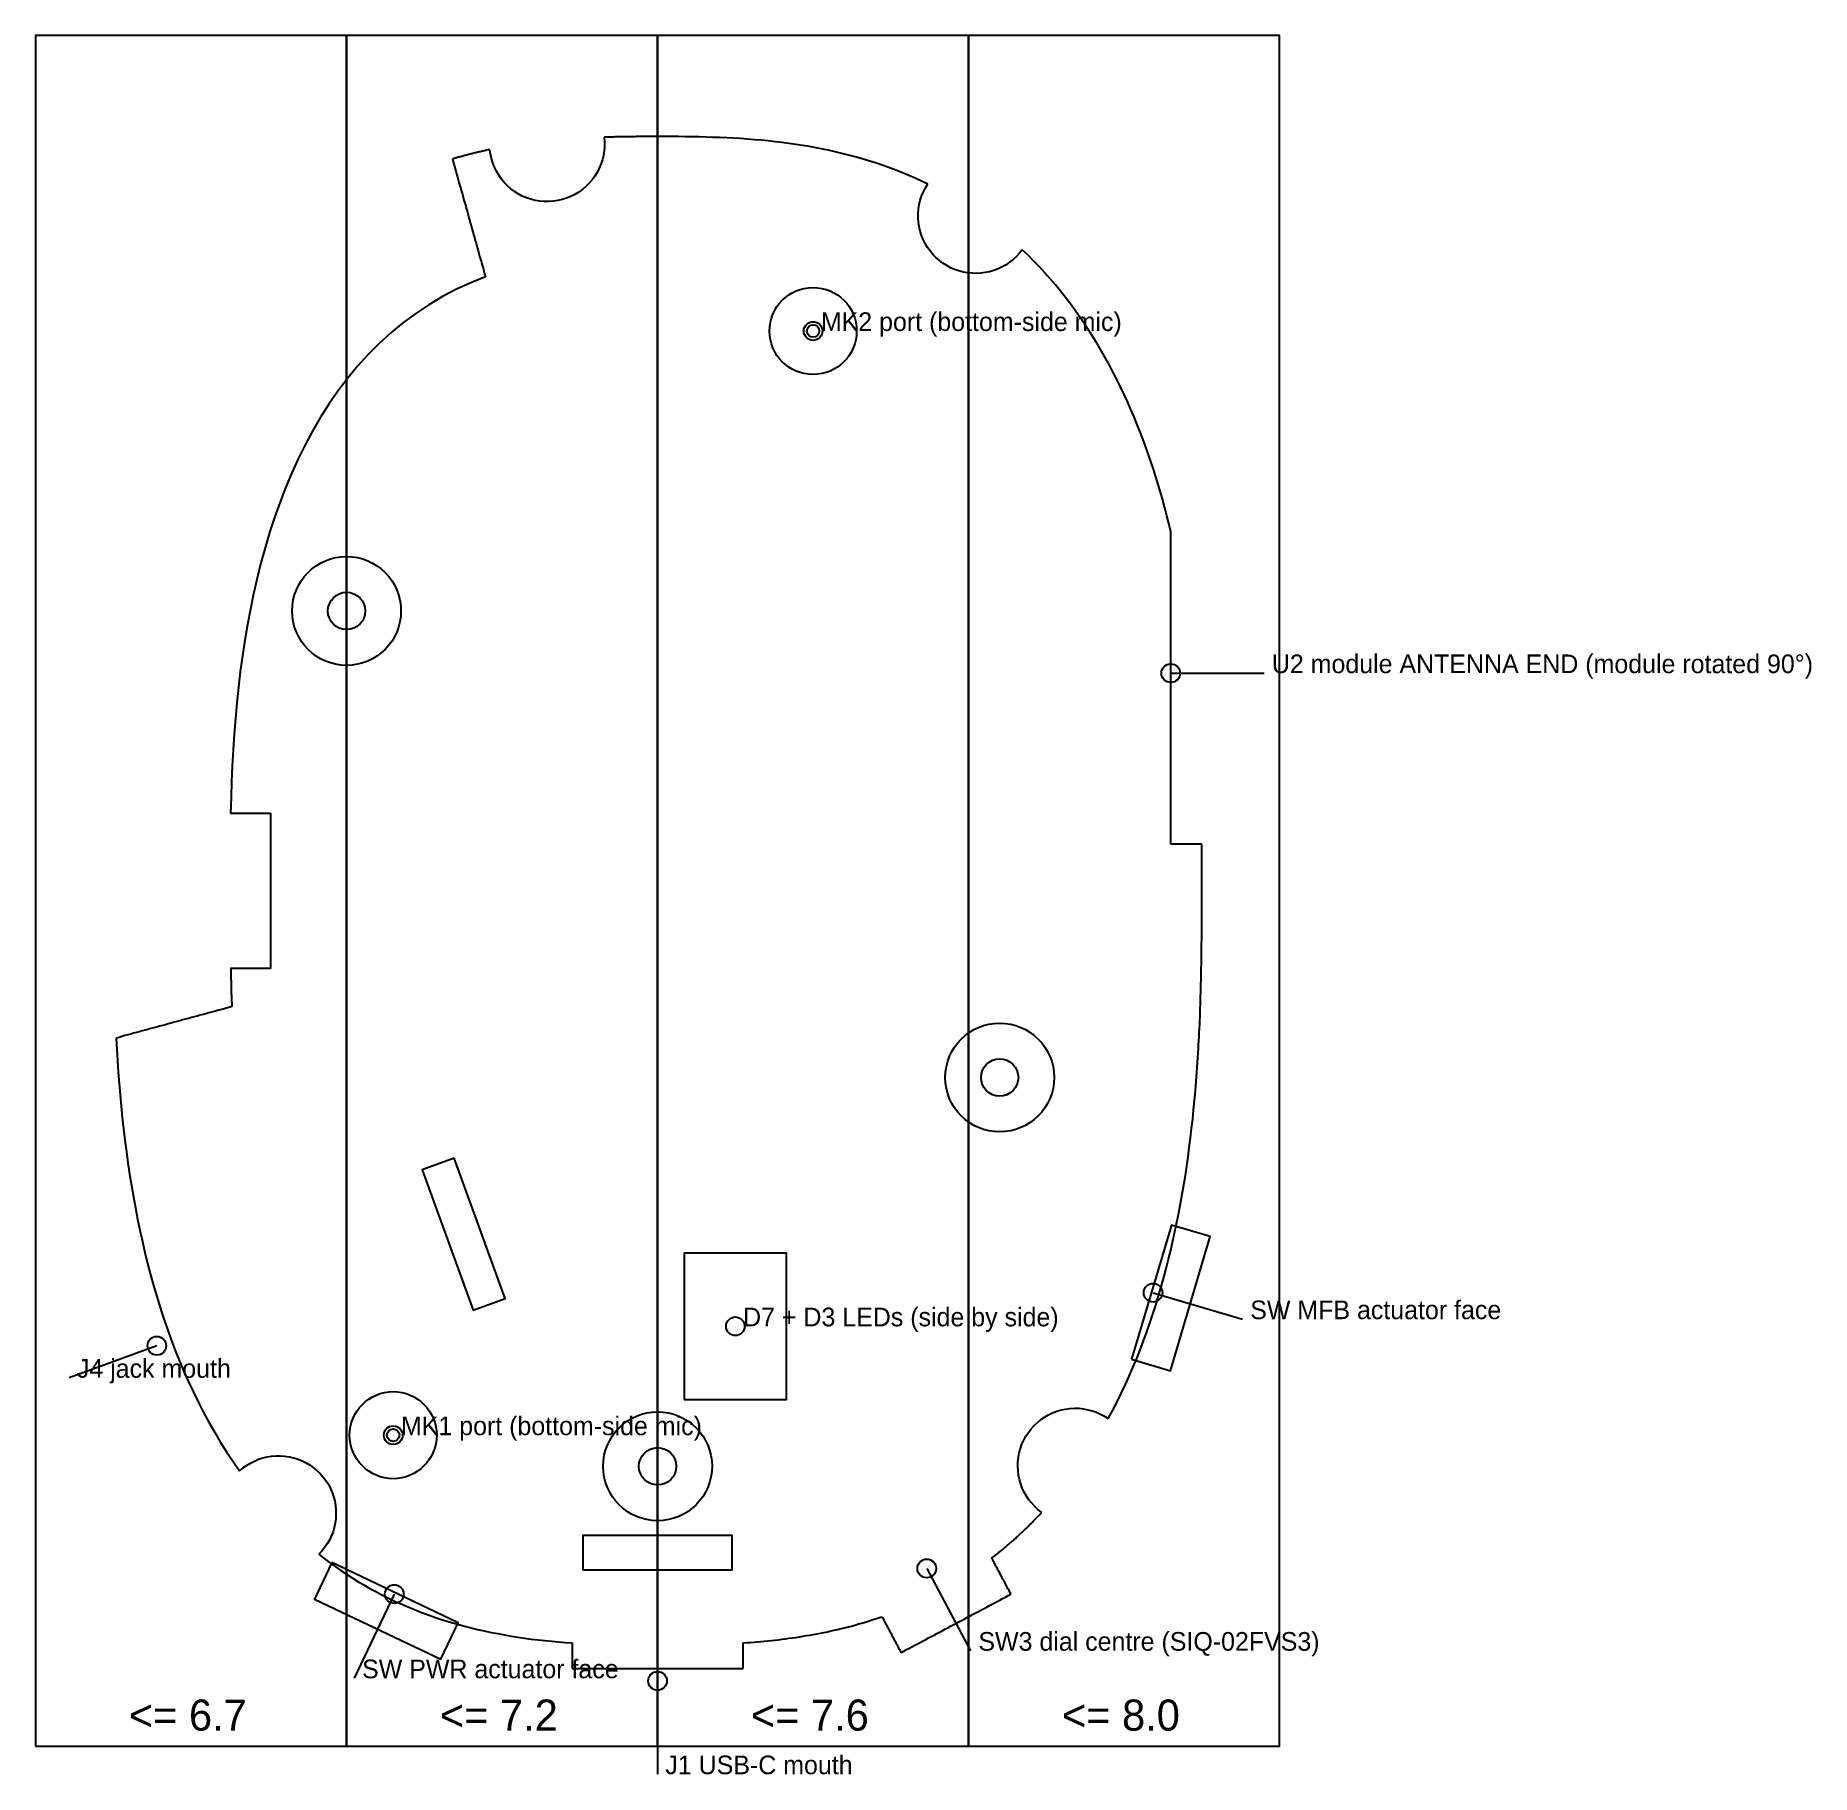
# Model space of a CAD drawing. Header units: metres. Extents: x -40 to 74, y -57 to 55.
import ezdxf

# ---------------------------------------------------------------- set-up
doc = ezdxf.new("R2010")
doc.units = ezdxf.units.M
for name, color, linetype in [('HEIGHT_LIMIT_TOP', 2, 'Continuous'), ('HOLES', 1, 'Continuous'), ('KEEPOUT_BOT', 5, 'Continuous'), ('KEEPOUT_TOP', 6, 'Continuous'), ('OUTLINE', 7, 'Continuous'), ('PORTS_AND_OPENINGS', 3, 'Continuous')]:
    doc.layers.add(name, color=color, linetype=linetype)

msp = doc.modelspace()

# ---------------------------------------------------------------- linework, layer by layer
at = {"layer": 'HEIGHT_LIMIT_TOP'}
for points in [[(-40, -55), (-20, -55), (-20, 55), (-40, 55)], [(-20, -55), (0, -55), (0, 55), (-20, 55)], [(0, -55), (20, -55), (20, 55), (0, 55)], [(20, -55), (40, -55), (40, 55), (20, 55)]]:
    msp.add_lwpolyline(points, close=True, dxfattribs=at)
at = {"layer": 'HOLES'}
for centre, radius in [((10, 36), 0.4), ((-20, 18), 1.2), ((22, -12), 1.2), ((-17, -35), 0.4), ((0, -37), 1.2)]:
    msp.add_circle(centre, radius, dxfattribs=at)
at = {"layer": 'KEEPOUT_BOT'}
for centre in [(-20, 18), (22, -12), (0, -37)]:
    msp.add_circle(centre, 3.5, dxfattribs=at)
at = {"layer": 'KEEPOUT_TOP'}
for points in [[(-13.07, -17.18), (-15.14, -17.94), (-11.86, -26.96), (-9.79, -26.21)], [(30.48, -30.12), (32.98, -30.86), (35.54, -22.23), (33.05, -21.49)], [(1.7, -32.7), (8.3, -32.7), (8.3, -23.3), (1.7, -23.3)], [(-4.8, -43.65), (4.8, -43.65), (4.8, -41.45), (-4.8, -41.45)], [(-20.95, -43.19), (-22.07, -45.54), (-13.94, -49.41), (-12.82, -47.06)]]:
    msp.add_lwpolyline(points, close=True, dxfattribs=at)
for centre, radius in [((10, 36), 2.8), ((-20, 18), 3.5), ((22, -12), 3.5), ((-17, -35), 2.8), ((0, -37), 3.5)]:
    msp.add_circle(centre, radius, dxfattribs=at)
at = {"layer": 'OUTLINE'}
for points in [[(-3.43, 48.46), (-3.41, 48.17), (-3.41, 47.87), (-3.43, 47.58), (-3.48, 47.29), (-3.54, 47.01), (-3.64, 46.73), (-3.75, 46.46), (-3.88, 46.2), (-4.04, 45.95), (-4.21, 45.72), (-4.4, 45.5), (-4.61, 45.29), (-4.83, 45.1), (-5.07, 44.93), (-5.32, 44.78), (-5.58, 44.65), (-5.85, 44.54), (-6.13, 44.45), (-6.42, 44.39), (-6.7, 44.34), (-7, 44.32), (-7.29, 44.33), (-7.58, 44.35), (-7.87, 44.4), (-8.15, 44.47), (-8.43, 44.57), (-8.7, 44.68), (-8.96, 44.82), (-9.2, 44.98), (-9.44, 45.15), (-9.66, 45.34), (-9.86, 45.55), (-10.05, 45.78), (-10.21, 46.02), (-10.36, 46.27), (-10.49, 46.53), (-10.6, 46.81), (-10.68, 47.09), (-10.75, 47.37), (-10.79, 47.66)], [(0, 48.5), (-0.09, 48.5), (-0.17, 48.5), (-0.26, 48.5), (-0.34, 48.5), (-0.43, 48.5), (-0.51, 48.5), (-0.6, 48.5), (-0.69, 48.5), (-0.77, 48.5), (-0.86, 48.5), (-0.94, 48.5), (-1.03, 48.5), (-1.11, 48.5), (-1.2, 48.5), (-1.29, 48.5), (-1.37, 48.5), (-1.46, 48.49), (-1.54, 48.49), (-1.63, 48.49), (-1.71, 48.49), (-1.8, 48.49), (-1.89, 48.49), (-1.97, 48.49), (-2.06, 48.49), (-2.14, 48.49), (-2.23, 48.49), (-2.31, 48.48), (-2.4, 48.48), (-2.49, 48.48), (-2.57, 48.48), (-2.66, 48.48), (-2.74, 48.48), (-2.83, 48.47), (-2.91, 48.47), (-3, 48.47), (-3.09, 48.47), (-3.17, 48.47), (-3.26, 48.46), (-3.34, 48.46), (-3.43, 48.46)], [(17.37, 45.45), (16.97, 45.64), (16.56, 45.82), (16.16, 46), (15.74, 46.17), (15.33, 46.34), (14.91, 46.49), (14.5, 46.64), (14.07, 46.79), (13.65, 46.92), (13.22, 47.05), (12.8, 47.18), (12.37, 47.29), (11.94, 47.4), (11.5, 47.51), (11.07, 47.6), (10.63, 47.69), (10.2, 47.78), (9.76, 47.86), (9.32, 47.93), (8.88, 48), (8.44, 48.06), (8, 48.12), (7.56, 48.17), (7.11, 48.22), (6.67, 48.27), (6.23, 48.3), (5.78, 48.34), (5.34, 48.37), (4.89, 48.4), (4.45, 48.42), (4.01, 48.44), (3.56, 48.45), (3.12, 48.47), (2.67, 48.48), (2.23, 48.49), (1.78, 48.49), (1.34, 48.5), (0.89, 48.5), (0.45, 48.5), (0, 48.5)], [(-10.79, 47.66), (-10.85, 47.65), (-10.91, 47.64), (-10.97, 47.62), (-11.03, 47.61), (-11.09, 47.6), (-11.15, 47.58), (-11.21, 47.57), (-11.27, 47.56), (-11.33, 47.54), (-11.39, 47.53), (-11.45, 47.52), (-11.51, 47.5), (-11.57, 47.49), (-11.63, 47.47), (-11.69, 47.46), (-11.75, 47.45), (-11.81, 47.43), (-11.87, 47.42), (-11.93, 47.4), (-11.99, 47.39), (-12.05, 47.37), (-12.11, 47.36), (-12.17, 47.34), (-12.23, 47.33), (-12.29, 47.31), (-12.35, 47.29), (-12.41, 47.28), (-12.47, 47.26), (-12.53, 47.25), (-12.59, 47.23), (-12.65, 47.21), (-12.71, 47.2), (-12.77, 47.18), (-12.83, 47.17), (-12.89, 47.15), (-12.95, 47.13), (-13.01, 47.11), (-13.07, 47.1), (-13.13, 47.08), (-13.19, 47.06)], [(-13.19, 47.06), (-13.14, 46.87), (-13.08, 46.68), (-13.03, 46.49), (-12.98, 46.3), (-12.93, 46.11), (-12.87, 45.92), (-12.82, 45.73), (-12.77, 45.55), (-12.71, 45.36), (-12.66, 45.17), (-12.61, 44.98), (-12.55, 44.79), (-12.5, 44.6), (-12.45, 44.41), (-12.39, 44.22), (-12.34, 44.03), (-12.29, 43.84), (-12.23, 43.65), (-12.18, 43.46), (-12.13, 43.27), (-12.07, 43.08), (-12.02, 42.89), (-11.97, 42.7), (-11.92, 42.51), (-11.86, 42.32), (-11.81, 42.13), (-11.76, 41.94), (-11.7, 41.75), (-11.65, 41.56), (-11.6, 41.37), (-11.54, 41.18), (-11.49, 40.99), (-11.44, 40.8), (-11.38, 40.61), (-11.33, 40.42), (-11.28, 40.24), (-11.22, 40.05), (-11.17, 39.86), (-11.12, 39.67), (-11.06, 39.48)], [(23.45, 41.23), (23.27, 41), (23.08, 40.79), (22.87, 40.6), (22.64, 40.42), (22.41, 40.26), (22.16, 40.12), (21.9, 40), (21.63, 39.89), (21.35, 39.81), (21.07, 39.76), (20.79, 39.72), (20.5, 39.7), (20.22, 39.71), (19.93, 39.74), (19.65, 39.79), (19.37, 39.86), (19.1, 39.96), (18.84, 40.07), (18.59, 40.21), (18.35, 40.36), (18.12, 40.54), (17.9, 40.72), (17.7, 40.93), (17.52, 41.15), (17.35, 41.38), (17.21, 41.63), (17.08, 41.89), (16.97, 42.15), (16.89, 42.43), (16.82, 42.71), (16.78, 42.99), (16.76, 43.27), (16.76, 43.56), (16.78, 43.85), (16.83, 44.13), (16.89, 44.41), (16.98, 44.68), (17.09, 44.95), (17.22, 45.2), (17.37, 45.45)], [(33, 23.11), (32.88, 23.62), (32.75, 24.12), (32.62, 24.62), (32.48, 25.13), (32.34, 25.63), (32.19, 26.12), (32.04, 26.62), (31.88, 27.11), (31.72, 27.61), (31.55, 28.1), (31.38, 28.59), (31.2, 29.07), (31.01, 29.56), (30.82, 30.04), (30.62, 30.52), (30.42, 31), (30.21, 31.47), (29.99, 31.95), (29.77, 32.41), (29.54, 32.88), (29.3, 33.34), (29.06, 33.8), (28.81, 34.26), (28.55, 34.71), (28.29, 35.15), (28.01, 35.6), (27.74, 36.04), (27.45, 36.47), (27.16, 36.9), (26.86, 37.32), (26.55, 37.74), (26.23, 38.15), (25.91, 38.56), (25.58, 38.96), (25.25, 39.36), (24.9, 39.75), (24.55, 40.13), (24.19, 40.5), (23.82, 40.87), (23.45, 41.23)], [(-11.06, 39.48), (-12.01, 39.1), (-12.93, 38.68), (-13.83, 38.21), (-14.7, 37.69), (-15.55, 37.13), (-16.37, 36.53), (-17.15, 35.88), (-17.9, 35.2), (-18.61, 34.48), (-19.3, 33.73), (-19.94, 32.95), (-20.56, 32.14), (-21.13, 31.3), (-21.68, 30.45), (-22.19, 29.57), (-22.67, 28.68), (-23.12, 27.77), (-23.54, 26.84), (-23.93, 25.91), (-24.3, 24.96), (-24.64, 24), (-24.95, 23.04), (-25.24, 22.06), (-25.51, 21.09), (-25.75, 20.1), (-25.98, 19.11), (-26.18, 18.12), (-26.37, 17.12), (-26.54, 16.12), (-26.69, 15.12), (-26.83, 14.11), (-26.95, 13.1), (-27.05, 12.09), (-27.14, 11.08), (-27.22, 10.07), (-27.29, 9.06), (-27.35, 8.04), (-27.39, 7.03), (-27.43, 6.01), (-27.46, 5)], [(33, 3), (33, 3.5), (33, 4.01), (33, 4.51), (33, 5.01), (33, 5.51), (33, 6.02), (33, 6.52), (33, 7.02), (33, 7.53), (33, 8.03), (33, 8.53), (33, 9.03), (33, 9.54), (33, 10.04), (33, 10.54), (33, 11.05), (33, 11.55), (33, 12.05), (33, 12.55), (33, 13.06), (33, 13.56), (33, 14.06), (33, 14.57), (33, 15.07), (33, 15.57), (33, 16.07), (33, 16.58), (33, 17.08), (33, 17.58), (33, 18.09), (33, 18.59), (33, 19.09), (33, 19.59), (33, 20.1), (33, 20.6), (33, 21.1), (33, 21.61), (33, 22.11), (33, 22.61), (33, 23.11)], [(-27.46, 5), (-27.39, 5), (-27.33, 5), (-27.26, 5), (-27.2, 5), (-27.14, 5), (-27.07, 5), (-27.01, 5), (-26.94, 5), (-26.88, 5), (-26.82, 5), (-26.75, 5), (-26.69, 5), (-26.62, 5), (-26.56, 5), (-26.5, 5), (-26.43, 5), (-26.37, 5), (-26.31, 5), (-26.24, 5), (-26.18, 5), (-26.11, 5), (-26.05, 5), (-25.99, 5), (-25.92, 5), (-25.86, 5), (-25.79, 5), (-25.73, 5), (-25.67, 5), (-25.6, 5), (-25.54, 5), (-25.47, 5), (-25.41, 5), (-25.35, 5), (-25.28, 5), (-25.22, 5), (-25.16, 5), (-25.09, 5), (-25.03, 5), (-24.96, 5), (-24.9, 5)], [(-24.9, 5), (-24.9, 4.75), (-24.9, 4.5), (-24.9, 4.25), (-24.9, 4), (-24.9, 3.75), (-24.9, 3.5), (-24.9, 3.25), (-24.9, 3), (-24.9, 2.75), (-24.9, 2.5), (-24.9, 2.25), (-24.9, 2), (-24.9, 1.75), (-24.9, 1.5), (-24.9, 1.25), (-24.9, 1), (-24.9, 0.75), (-24.9, 0.5), (-24.9, 0.25), (-24.9, 0), (-24.9, -0.25), (-24.9, -0.5), (-24.9, -0.75), (-24.9, -1), (-24.9, -1.25), (-24.9, -1.5), (-24.9, -1.75), (-24.9, -2), (-24.9, -2.25), (-24.9, -2.5), (-24.9, -2.75), (-24.9, -3), (-24.9, -3.25), (-24.9, -3.5), (-24.9, -3.75), (-24.9, -4), (-24.9, -4.25), (-24.9, -4.5), (-24.9, -4.75), (-24.9, -5)], [(34.99, 3), (34.94, 3), (34.89, 3), (34.84, 3), (34.79, 3), (34.74, 3), (34.69, 3), (34.64, 3), (34.59, 3), (34.54, 3), (34.49, 3), (34.44, 3), (34.39, 3), (34.34, 3), (34.29, 3), (34.24, 3), (34.2, 3), (34.15, 3), (34.1, 3), (34.05, 3), (34, 3), (33.95, 3), (33.9, 3), (33.85, 3), (33.8, 3), (33.75, 3), (33.7, 3), (33.65, 3), (33.6, 3), (33.55, 3), (33.5, 3), (33.45, 3), (33.4, 3), (33.35, 3), (33.3, 3), (33.25, 3), (33.2, 3), (33.15, 3), (33.1, 3), (33.05, 3), (33, 3)], [(35, 0), (35, 0.08), (35, 0.15), (35, 0.23), (35, 0.3), (35, 0.38), (35, 0.45), (35, 0.53), (35, 0.6), (35, 0.68), (35, 0.75), (35, 0.83), (35, 0.9), (35, 0.98), (35, 1.05), (35, 1.13), (35, 1.2), (35, 1.28), (35, 1.35), (35, 1.43), (35, 1.5), (35, 1.58), (35, 1.65), (35, 1.73), (35, 1.8), (35, 1.88), (35, 1.95), (35, 2.03), (35, 2.1), (35, 2.18), (35, 2.25), (35, 2.33), (35, 2.4), (35, 2.48), (35, 2.55), (34.99, 2.63), (34.99, 2.7), (34.99, 2.78), (34.99, 2.85), (34.99, 2.93), (34.99, 3)], [(34.76, -10.42), (34.78, -10.16), (34.79, -9.9), (34.8, -9.64), (34.82, -9.38), (34.83, -9.12), (34.84, -8.86), (34.86, -8.6), (34.87, -8.34), (34.88, -8.08), (34.89, -7.82), (34.9, -7.56), (34.91, -7.3), (34.91, -7.04), (34.92, -6.78), (34.93, -6.52), (34.94, -6.26), (34.94, -5.99), (34.95, -5.73), (34.95, -5.47), (34.96, -5.21), (34.96, -4.95), (34.97, -4.69), (34.97, -4.43), (34.98, -4.17), (34.98, -3.91), (34.98, -3.65), (34.98, -3.39), (34.99, -3.13), (34.99, -2.86), (34.99, -2.6), (34.99, -2.34), (34.99, -2.08), (34.99, -1.82), (35, -1.56), (35, -1.3), (35, -1.04), (35, -0.78), (35, -0.52), (35, -0.26), (35, 0)], [(-27.46, -5), (-27.45, -5.06), (-27.45, -5.12), (-27.45, -5.18), (-27.45, -5.24), (-27.45, -5.31), (-27.45, -5.37), (-27.44, -5.43), (-27.44, -5.49), (-27.44, -5.55), (-27.44, -5.61), (-27.44, -5.67), (-27.44, -5.73), (-27.43, -5.79), (-27.43, -5.86), (-27.43, -5.92), (-27.43, -5.98), (-27.43, -6.04), (-27.43, -6.1), (-27.42, -6.16), (-27.42, -6.22), (-27.42, -6.28), (-27.42, -6.34), (-27.42, -6.41), (-27.41, -6.47), (-27.41, -6.53), (-27.41, -6.59), (-27.41, -6.65), (-27.4, -6.71), (-27.4, -6.77), (-27.4, -6.83), (-27.4, -6.89), (-27.39, -6.95), (-27.39, -7.02), (-27.39, -7.08), (-27.39, -7.14), (-27.38, -7.2), (-27.38, -7.26), (-27.38, -7.32), (-27.38, -7.38), (-27.37, -7.44)], [(-24.9, -5), (-24.96, -5), (-25.03, -5), (-25.09, -5), (-25.16, -5), (-25.22, -5), (-25.28, -5), (-25.35, -5), (-25.41, -5), (-25.47, -5), (-25.54, -5), (-25.6, -5), (-25.67, -5), (-25.73, -5), (-25.79, -5), (-25.86, -5), (-25.92, -5), (-25.99, -5), (-26.05, -5), (-26.11, -5), (-26.18, -5), (-26.24, -5), (-26.31, -5), (-26.37, -5), (-26.43, -5), (-26.5, -5), (-26.56, -5), (-26.62, -5), (-26.69, -5), (-26.75, -5), (-26.82, -5), (-26.88, -5), (-26.94, -5), (-27.01, -5), (-27.07, -5), (-27.14, -5), (-27.2, -5), (-27.26, -5), (-27.33, -5), (-27.39, -5), (-27.46, -5)], [(-27.37, -7.44), (-27.56, -7.49), (-27.75, -7.54), (-27.93, -7.6), (-28.12, -7.65), (-28.3, -7.7), (-28.49, -7.75), (-28.68, -7.8), (-28.86, -7.85), (-29.05, -7.9), (-29.23, -7.95), (-29.42, -8), (-29.61, -8.05), (-29.79, -8.1), (-29.98, -8.15), (-30.16, -8.2), (-30.35, -8.25), (-30.54, -8.3), (-30.72, -8.35), (-30.91, -8.4), (-31.09, -8.45), (-31.28, -8.51), (-31.47, -8.56), (-31.65, -8.61), (-31.84, -8.66), (-32.02, -8.71), (-32.21, -8.76), (-32.4, -8.81), (-32.58, -8.86), (-32.77, -8.91), (-32.95, -8.96), (-33.14, -9.01), (-33.33, -9.06), (-33.51, -9.11), (-33.7, -9.16), (-33.88, -9.21), (-34.07, -9.26), (-34.26, -9.31), (-34.44, -9.37), (-34.63, -9.42), (-34.81, -9.47)], [(-34.81, -9.47), (-34.77, -10.2), (-34.73, -10.93), (-34.68, -11.66), (-34.62, -12.39), (-34.56, -13.12), (-34.49, -13.85), (-34.42, -14.58), (-34.34, -15.31), (-34.25, -16.04), (-34.16, -16.77), (-34.06, -17.49), (-33.95, -18.22), (-33.83, -18.94), (-33.71, -19.67), (-33.58, -20.39), (-33.44, -21.11), (-33.29, -21.82), (-33.13, -22.54), (-32.97, -23.26), (-32.79, -23.97), (-32.61, -24.68), (-32.41, -25.38), (-32.2, -26.09), (-31.99, -26.79), (-31.76, -27.48), (-31.52, -28.18), (-31.27, -28.87), (-31.01, -29.55), (-30.74, -30.23), (-30.46, -30.91), (-30.16, -31.58), (-29.85, -32.24), (-29.52, -32.9), (-29.19, -33.55), (-28.84, -34.2), (-28.47, -34.83), (-28.1, -35.46), (-27.71, -36.08), (-27.3, -36.69), (-26.88, -37.29)], [(28.98, -33.93), (29.27, -33.4), (29.55, -32.85), (29.82, -32.31), (30.08, -31.75), (30.33, -31.2), (30.57, -30.64), (30.81, -30.07), (31.03, -29.51), (31.25, -28.94), (31.46, -28.36), (31.66, -27.79), (31.85, -27.21), (32.04, -26.63), (32.22, -26.05), (32.39, -25.46), (32.55, -24.87), (32.71, -24.28), (32.86, -23.69), (33, -23.1), (33.14, -22.5), (33.27, -21.91), (33.4, -21.31), (33.52, -20.71), (33.63, -20.11), (33.74, -19.51), (33.84, -18.91), (33.94, -18.31), (34.03, -17.71), (34.11, -17.1), (34.19, -16.5), (34.27, -15.89), (34.34, -15.29), (34.41, -14.68), (34.47, -14.07), (34.53, -13.47), (34.58, -12.86), (34.63, -12.25), (34.68, -11.64), (34.72, -11.03), (34.76, -10.42)], [(24.7, -39.97), (24.47, -39.79), (24.26, -39.59), (24.06, -39.38), (23.88, -39.16), (23.72, -38.92), (23.58, -38.66), (23.45, -38.4), (23.35, -38.13), (23.27, -37.85), (23.21, -37.57), (23.18, -37.28), (23.17, -36.99), (23.17, -36.71), (23.21, -36.42), (23.26, -36.13), (23.34, -35.86), (23.43, -35.58), (23.55, -35.32), (23.69, -35.07), (23.85, -34.82), (24.03, -34.6), (24.22, -34.38), (24.43, -34.18), (24.65, -34), (24.89, -33.84), (25.14, -33.69), (25.4, -33.57), (25.67, -33.46), (25.95, -33.38), (26.23, -33.32), (26.52, -33.28), (26.81, -33.27), (27.1, -33.27), (27.38, -33.3), (27.67, -33.36), (27.95, -33.43), (28.22, -33.53), (28.49, -33.64), (28.74, -33.78), (28.98, -33.93)], [(-26.88, -37.29), (-26.66, -37.11), (-26.43, -36.94), (-26.18, -36.79), (-25.92, -36.66), (-25.66, -36.55), (-25.38, -36.46), (-25.11, -36.39), (-24.82, -36.35), (-24.53, -36.32), (-24.25, -36.32), (-23.96, -36.34), (-23.68, -36.39), (-23.4, -36.45), (-23.12, -36.54), (-22.86, -36.65), (-22.6, -36.77), (-22.35, -36.92), (-22.12, -37.09), (-21.9, -37.27), (-21.69, -37.47), (-21.5, -37.69), (-21.33, -37.92), (-21.17, -38.16), (-21.04, -38.42), (-20.93, -38.68), (-20.83, -38.95), (-20.76, -39.23), (-20.71, -39.52), (-20.68, -39.8), (-20.68, -40.09), (-20.69, -40.38), (-20.73, -40.66), (-20.79, -40.94), (-20.87, -41.22), (-20.98, -41.49), (-21.1, -41.75), (-21.25, -41.99), (-21.41, -42.23), (-21.59, -42.45), (-21.79, -42.66)], [(22.26, -42.28), (22.33, -42.22), (22.39, -42.17), (22.46, -42.12), (22.52, -42.06), (22.58, -42.01), (22.65, -41.95), (22.71, -41.9), (22.77, -41.84), (22.84, -41.79), (22.9, -41.73), (22.96, -41.67), (23.03, -41.62), (23.09, -41.56), (23.15, -41.51), (23.21, -41.45), (23.27, -41.39), (23.34, -41.33), (23.4, -41.28), (23.46, -41.22), (23.52, -41.16), (23.58, -41.1), (23.64, -41.05), (23.7, -40.99), (23.76, -40.93), (23.82, -40.87), (23.88, -40.81), (23.94, -40.75), (24, -40.69), (24.06, -40.63), (24.12, -40.57), (24.18, -40.51), (24.24, -40.45), (24.29, -40.39), (24.35, -40.33), (24.41, -40.27), (24.47, -40.21), (24.53, -40.15), (24.58, -40.09), (24.64, -40.03), (24.7, -39.97)], [(-21.79, -42.66), (-21.44, -42.93), (-21.09, -43.19), (-20.73, -43.45), (-20.37, -43.7), (-20.01, -43.94), (-19.64, -44.18), (-19.27, -44.41), (-18.89, -44.63), (-18.51, -44.85), (-18.12, -45.06), (-17.74, -45.26), (-17.34, -45.46), (-16.95, -45.65), (-16.55, -45.83), (-16.15, -46), (-15.74, -46.17), (-15.34, -46.33), (-14.93, -46.49), (-14.51, -46.64), (-14.1, -46.78), (-13.68, -46.91), (-13.26, -47.04), (-12.84, -47.16), (-12.42, -47.28), (-11.99, -47.39), (-11.57, -47.49), (-11.14, -47.59), (-10.71, -47.68), (-10.28, -47.76), (-9.85, -47.84), (-9.42, -47.92), (-8.99, -47.98), (-8.55, -48.05), (-8.12, -48.11), (-7.68, -48.16), (-7.25, -48.21), (-6.81, -48.25), (-6.37, -48.29), (-5.94, -48.33), (-5.5, -48.36)], [(21.48, -42.9), (21.5, -42.88), (21.52, -42.87), (21.54, -42.85), (21.56, -42.84), (21.58, -42.82), (21.6, -42.81), (21.62, -42.79), (21.64, -42.78), (21.66, -42.76), (21.68, -42.75), (21.7, -42.73), (21.72, -42.72), (21.74, -42.7), (21.76, -42.69), (21.78, -42.67), (21.8, -42.65), (21.82, -42.64), (21.84, -42.62), (21.86, -42.61), (21.88, -42.59), (21.9, -42.58), (21.92, -42.56), (21.94, -42.55), (21.96, -42.53), (21.97, -42.51), (21.99, -42.5), (22.01, -42.48), (22.03, -42.47), (22.05, -42.45), (22.07, -42.44), (22.09, -42.42), (22.11, -42.4), (22.13, -42.39), (22.15, -42.37), (22.17, -42.36), (22.19, -42.34), (22.21, -42.33), (22.23, -42.31), (22.24, -42.29), (22.26, -42.28)], [(22.72, -45.22), (22.69, -45.16), (22.66, -45.1), (22.63, -45.05), (22.6, -44.99), (22.57, -44.93), (22.53, -44.87), (22.5, -44.81), (22.47, -44.76), (22.44, -44.7), (22.41, -44.64), (22.38, -44.58), (22.35, -44.52), (22.32, -44.47), (22.29, -44.41), (22.26, -44.35), (22.23, -44.29), (22.19, -44.23), (22.16, -44.18), (22.13, -44.12), (22.1, -44.06), (22.07, -44), (22.04, -43.94), (22.01, -43.89), (21.98, -43.83), (21.95, -43.77), (21.92, -43.71), (21.89, -43.65), (21.86, -43.6), (21.82, -43.54), (21.79, -43.48), (21.76, -43.42), (21.73, -43.36), (21.7, -43.31), (21.67, -43.25), (21.64, -43.19), (21.61, -43.13), (21.58, -43.07), (21.55, -43.02), (21.52, -42.96), (21.48, -42.9)], [(15.66, -48.98), (15.83, -48.88), (16.01, -48.79), (16.19, -48.7), (16.36, -48.6), (16.54, -48.51), (16.72, -48.41), (16.89, -48.32), (17.07, -48.23), (17.25, -48.13), (17.42, -48.04), (17.6, -47.94), (17.78, -47.85), (17.95, -47.76), (18.13, -47.66), (18.31, -47.57), (18.48, -47.47), (18.66, -47.38), (18.84, -47.29), (19.01, -47.19), (19.19, -47.1), (19.37, -47), (19.54, -46.91), (19.72, -46.82), (19.89, -46.72), (20.07, -46.63), (20.25, -46.54), (20.42, -46.44), (20.6, -46.35), (20.78, -46.25), (20.95, -46.16), (21.13, -46.07), (21.31, -45.97), (21.48, -45.88), (21.66, -45.78), (21.84, -45.69), (22.01, -45.6), (22.19, -45.5), (22.37, -45.41), (22.54, -45.31), (22.72, -45.22)], [(5.5, -48.36), (5.73, -48.34), (5.95, -48.33), (6.18, -48.31), (6.41, -48.29), (6.64, -48.27), (6.86, -48.25), (7.09, -48.22), (7.32, -48.2), (7.54, -48.18), (7.77, -48.15), (7.99, -48.12), (8.22, -48.09), (8.45, -48.06), (8.67, -48.03), (8.9, -48), (9.12, -47.96), (9.35, -47.93), (9.57, -47.89), (9.8, -47.85), (10.02, -47.81), (10.25, -47.77), (10.47, -47.73), (10.69, -47.68), (10.92, -47.64), (11.14, -47.59), (11.36, -47.54), (11.58, -47.49), (11.8, -47.43), (12.03, -47.38), (12.25, -47.32), (12.47, -47.27), (12.69, -47.21), (12.91, -47.14), (13.13, -47.08), (13.34, -47.02), (13.56, -46.95), (13.78, -46.88), (14, -46.81), (14.21, -46.74), (14.43, -46.67)], [(14.43, -46.67), (14.46, -46.72), (14.49, -46.78), (14.52, -46.84), (14.55, -46.9), (14.58, -46.96), (14.61, -47.01), (14.64, -47.07), (14.67, -47.13), (14.7, -47.19), (14.74, -47.24), (14.77, -47.3), (14.8, -47.36), (14.83, -47.42), (14.86, -47.48), (14.89, -47.53), (14.92, -47.59), (14.95, -47.65), (14.98, -47.71), (15.01, -47.76), (15.04, -47.82), (15.07, -47.88), (15.1, -47.94), (15.13, -48), (15.17, -48.05), (15.2, -48.11), (15.23, -48.17), (15.26, -48.23), (15.29, -48.28), (15.32, -48.34), (15.35, -48.4), (15.38, -48.46), (15.41, -48.52), (15.44, -48.57), (15.47, -48.63), (15.5, -48.69), (15.53, -48.75), (15.57, -48.8), (15.6, -48.86), (15.63, -48.92), (15.66, -48.98)], [(-5.5, -48.36), (-5.5, -48.4), (-5.5, -48.44), (-5.5, -48.48), (-5.5, -48.52), (-5.5, -48.56), (-5.5, -48.6), (-5.5, -48.65), (-5.5, -48.69), (-5.5, -48.73), (-5.5, -48.77), (-5.5, -48.81), (-5.5, -48.85), (-5.5, -48.89), (-5.5, -48.93), (-5.5, -48.97), (-5.5, -49.02), (-5.5, -49.06), (-5.5, -49.1), (-5.5, -49.14), (-5.5, -49.18), (-5.5, -49.22), (-5.5, -49.26), (-5.5, -49.3), (-5.5, -49.34), (-5.5, -49.38), (-5.5, -49.43), (-5.5, -49.47), (-5.5, -49.51), (-5.5, -49.55), (-5.5, -49.59), (-5.5, -49.63), (-5.5, -49.67), (-5.5, -49.71), (-5.5, -49.75), (-5.5, -49.79), (-5.5, -49.84), (-5.5, -49.88), (-5.5, -49.92), (-5.5, -49.96), (-5.5, -50)], [(5.5, -50), (5.5, -49.96), (5.5, -49.92), (5.5, -49.88), (5.5, -49.84), (5.5, -49.79), (5.5, -49.75), (5.5, -49.71), (5.5, -49.67), (5.5, -49.63), (5.5, -49.59), (5.5, -49.55), (5.5, -49.51), (5.5, -49.47), (5.5, -49.43), (5.5, -49.38), (5.5, -49.34), (5.5, -49.3), (5.5, -49.26), (5.5, -49.22), (5.5, -49.18), (5.5, -49.14), (5.5, -49.1), (5.5, -49.06), (5.5, -49.02), (5.5, -48.97), (5.5, -48.93), (5.5, -48.89), (5.5, -48.85), (5.5, -48.81), (5.5, -48.77), (5.5, -48.73), (5.5, -48.69), (5.5, -48.65), (5.5, -48.6), (5.5, -48.56), (5.5, -48.52), (5.5, -48.48), (5.5, -48.44), (5.5, -48.4), (5.5, -48.36)], [(-5.5, -50), (-5.22, -50), (-4.95, -50), (-4.67, -50), (-4.4, -50), (-4.12, -50), (-3.85, -50), (-3.58, -50), (-3.3, -50), (-3.02, -50), (-2.75, -50), (-2.47, -50), (-2.2, -50), (-1.92, -50), (-1.65, -50), (-1.38, -50), (-1.1, -50), (-0.83, -50), (-0.55, -50), (-0.28, -50), (0, -50), (0.28, -50), (0.55, -50), (0.82, -50), (1.1, -50), (1.38, -50), (1.65, -50), (1.93, -50), (2.2, -50), (2.47, -50), (2.75, -50), (3.03, -50), (3.3, -50), (3.57, -50), (3.85, -50), (4.12, -50), (4.4, -50), (4.68, -50), (4.95, -50), (5.22, -50), (5.5, -50)]]:
    msp.add_lwpolyline(points, dxfattribs=at)
at = {"layer": 'PORTS_AND_OPENINGS'}
for p, q in [((10, 36), (10, 36)), ((33, 14), (39, 14)), ((31.86, -25.84), (37.61, -27.54)), ((5, -28), (5, -28)), ((-32.2, -29.25), (-37.84, -31.31)), ((-17, -35), (-17, -35)), ((17.31, -43.57), (20.13, -48.86)), ((-16.93, -45.22), (-19.5, -50.63)), ((0, -50.8), (0, -56.8))]:
    msp.add_line(p, q, dxfattribs=at)
for centre in [(10, 36), (33, 14), (31.86, -25.84), (5, -28), (-32.2, -29.25), (-17, -35), (17.31, -43.57), (-16.93, -45.22), (0, -50.8)]:
    msp.add_circle(centre, 0.6, dxfattribs=at)

# ---------------------------------------------------------------- texts
at = {"layer": 'HEIGHT_LIMIT_TOP'}
for s, p in [('<= 6.7', (-34, -54)), ('<= 7.2', (-14, -54)), ('<= 7.6', (6, -54)), ('<= 8.0', (26, -54))]:
    msp.add_text(s, height=2, dxfattribs=at).set_placement(p)
at = {"layer": 'PORTS_AND_OPENINGS'}
for s, p in [('MK2 port (bottom-side mic)', (10.5, 36)), ('U2 module ANTENNA END (module rotated 90°)', (39.5, 14)), ('D7 + D3 LEDs (side by side)', (5.5, -28)), ('SW MFB actuator face', (38.11, -27.54)), ('J4 jack mouth', (-37.34, -31.31)), ('MK1 port (bottom-side mic)', (-16.5, -35)), ('SW3 dial centre (SIQ-02FVS3)', (20.63, -48.86)), ('SW PWR actuator face', (-19, -50.63)), ('J1 USB-C mouth', (0.5, -56.8))]:
    msp.add_text(s, height=1.2, dxfattribs=at).set_placement(p)

doc.saveas('drawing.dxf')
